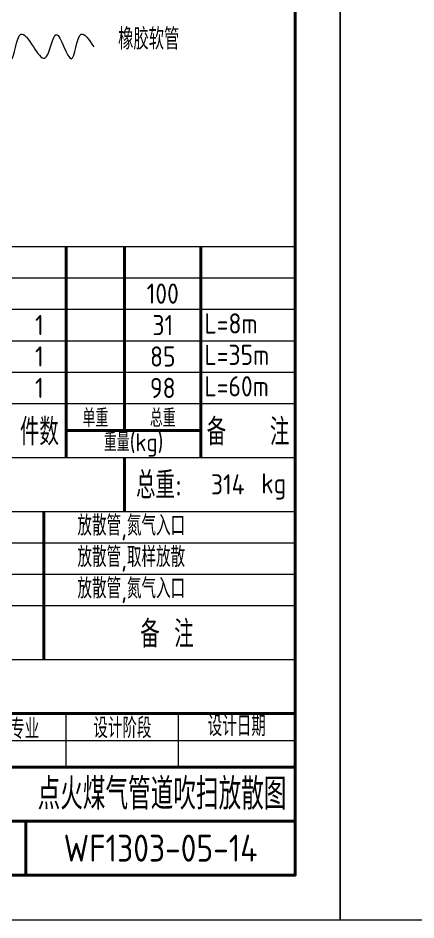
# Model space of a CAD drawing. Header units: millimetres. Extents: x -45744 to 19596, y 135 to 25335.
# Drawn here: x -19632 to -15198, y 135 to 10179 of the extents above; entities that cross this region are included whole.
import ezdxf
from ezdxf.enums import TextEntityAlignment as Align

# ---------------------------------------------------------------- set-up
doc = ezdxf.new("R2010")
doc.units = ezdxf.units.MM
doc.header["$LTSCALE"] = 500
for name, color, linetype, lineweight in [('SHI', 7, 'Continuous', 40), ('WEN', 3, 'Continuous', 20), ('XI', 2, 'Continuous', 20)]:
    doc.layers.add(name, color=color, linetype=linetype, lineweight=lineweight)
doc.styles.add('GB', font='gbenor.shx', dxfattribs={"bigfont": 'gbcbig.shx'})

msp = doc.modelspace()

# ---------------------------------------------------------------- linework, layer by layer
at = {"layer": 'SHI'}
for p, q in [((-19094.2576, 5285.4502), (-19094.2576, 7635.4502)), ((-18444.2576, 5585.4502), (-18444.2576, 7635.4502)), ((-17594.2576, 5285.4502), (-17594.2576, 7635.4502)), ((-17594.2576, 5585.4502), (-19094.2576, 5585.4502)), ((-18444.2576, 4685.4502), (-18444.2576, 5285.4502)), ((-19344.6565, 3035.4502), (-19344.6565, 4685.4502)), ((-25544.2571, 2435.4502), (-16544.2571, 2435.4502)), ((-25544.2571, 1835.4502), (-16544.2571, 1835.4502)), ((-22544.2571, 1235.4502), (-16544.2571, 1235.4502)), ((-19544.2571, 1235.4502), (-19544.2571, 635.4502))]:
    msp.add_line(p, q, dxfattribs=at)
msp.add_lwpolyline([(-44494.2571, 635.4502), (-16544.2571, 635.4502), (-16544.2571, 20635.4502), (-44494.2571, 20635.4502)], close=True, dxfattribs=at)
msp.add_point((-16544.2571, 635.4502), dxfattribs=at)
at = {"layer": 'WEN'}
for points in [[(-20133.148, 9859.3515), (-20006.0837, 9732.2872), (-19878.5581, 9994.4824), (-19710.0796, 9725.0322), (-19600.5687, 9998.6926), (-19461.2275, 9859.3515)], [(-19461.2275, 9859.3515), (-19334.1633, 9732.2872), (-19206.6376, 9994.4824), (-19038.1592, 9725.0322), (-18928.6482, 9998.6926), (-18789.3071, 9859.3515)]]:
    msp.add_spline(points, degree=3, dxfattribs=at)
at = {"layer": 'XI'}
for p, q in [((-25544.2576, 7635.4502), (-16544.2576, 7635.4502)), ((-25544.2576, 7285.4502), (-16544.2576, 7285.4502)), ((-25544.2576, 6935.4502), (-16544.2576, 6935.4502)), ((-25544.2576, 6585.4502), (-16544.2576, 6585.4502)), ((-25544.2576, 6235.4502), (-16544.2571, 6235.4502)), ((-25544.2576, 5885.4502), (-16544.2576, 5885.4502)), ((-25544.2576, 5285.4502), (-16544.2576, 5285.4502)), ((-25544.2576, 4685.4502), (-16544.2576, 4685.4502)), ((-25544.2576, 4685.4502), (-16544.2571, 4685.4502)), ((-25544.2576, 4685.4502), (-16544.2576, 4685.4502)), ((-25544.2576, 4685.4502), (-16544.2576, 4685.4502)), ((-25544.2571, 4685.4502), (-16544.2567, 4685.4502)), ((-25544.2571, 4335.4502), (-16544.2567, 4335.4502)), ((-25544.2571, 3985.4502), (-16544.2567, 3985.4502)), ((-25544.2571, 3635.4502), (-16544.2571, 3635.4502)), ((-25544.2571, 3035.4502), (-16544.2571, 3035.4502)), ((-19094.2571, 1835.4502), (-19094.2571, 2435.4502)), ((-17844.2571, 1835.4502), (-17844.2571, 2435.4502)), ((-20344.2571, 2135.4502), (-16544.2571, 2135.4502))]:
    msp.add_line(p, q, dxfattribs=at)
for points in [[(-16044.2571, 135.4502), (19595.7429, 135.4502), (19595.7429, 25335.4502), (-16044.2571, 25335.4502)], [(-45744.2571, 135.4502), (-16044.2571, 135.4502), (-16044.2571, 21135.4502), (-45744.2571, 21135.4502)]]:
    msp.add_lwpolyline(points, close=True, dxfattribs=at)

# ---------------------------------------------------------------- texts
at = {"layer": 'SHI', "style": 'GB'}
msp.add_text('点火煤气管道吹扫放散图', height=350, dxfattribs=at).set_placement((-19413.8346, 1364.4664))
at = {"layer": 'WEN', "style": 'GB'}
for s, height, p in [('橡胶软管', 236.7183, (-18516.7956, 9827.72)), ('L=8m', 225, (-17555.5743, 6666.0403)), ('L=35m', 225, (-17555.5743, 6316.0403)), ('L=60m', 225, (-17555.5743, 5966.0403)), ('kg', 225, (-16921.985, 4885.4502)), ('放散管,氮气入口', 225, (-18969.9545, 4415.5901)), ('放散管,取样放散', 225, (-18969.9545, 4065.5901)), ('放散管,氮气入口', 225, (-18969.9545, 3715.5901))]:
    msp.add_text(s, height=height, dxfattribs=at).set_placement(p)
for s, height, p in [('100', 225, (-18019.2576, 7110.4502)), ('1', 225, (-19394.2576, 6760.4502)), ('31', 225, (-18019.2576, 6760.4502)), ('1', 225, (-19394.2576, 6410.4502)), ('85', 225, (-18019.2576, 6410.4502)), ('1', 225, (-19394.2576, 6060.4502)), ('98', 225, (-18019.2576, 6060.4502)), ('单重', 200, (-18769.2576, 5735.4502)), ('总重', 200, (-18019.2576, 5735.4502)), ('件数', 300, (-19394.2576, 5585.4502)), ('备   注', 300, (-17069.2576, 5585.4502)), ('重量(kg)', 200, (-18344.2576, 5435.4502)), ('总重:', 300, (-18059.2576, 4992.7268)), ('备 注', 300, (-17972.3545, 3335.4502)), ('设计阶段', 225, (-18469.2571, 2285.4502)), ('设计日期', 225, (-17194.2571, 2305.7777)), ('设计专业', 225, (-19719.2571, 2275.6244)), ('WF1303-05-14', 300, (-18044.2571, 935.4502))]:
    msp.add_text(s, height=height, dxfattribs=at).set_placement(p, align=Align.MIDDLE)
msp.add_text('314', height=225, dxfattribs=at).set_placement((-17107.3875, 4873.9208), align=Align.RIGHT)

doc.saveas('drawing.dxf')
